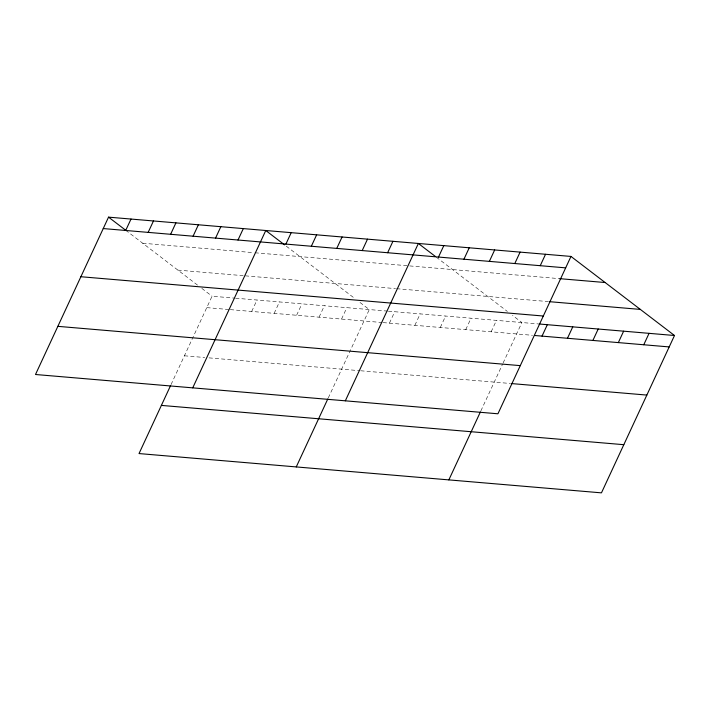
<?xml version="1.0" encoding="UTF-8"?>
<svg xmlns="http://www.w3.org/2000/svg" width="710" height="710" viewBox="0 0 710 710"><rect width="100%" height="100%" fill="white"/><g stroke="black" fill="none" stroke-linecap="round" stroke-linejoin="round"><path stroke-width="0.53" stroke-dasharray="3.55 2.66" d="M171.057 384.563L212.068 296.212L234.531 298.12M251.686 311.45L256.993 300.028M274.149 313.358L279.456 301.936M296.611 315.267L301.91 303.844M319.074 317.175L324.372 305.753M341.537 319.083L346.835 307.661M328.286 397.928L369.298 309.569L359.047 301.741M389.426 323.148L394.733 311.726M414.862 325.313L420.16 313.891M440.298 327.47L445.596 316.048M465.733 329.635L471.032 318.213M491.16 331.792L496.467 320.37M480.883 410.886L502.627 364.052M503.088 363.05L521.894 322.535L512.505 315.355M142.71 243.237L253.94 252.689M255.014 252.778L559.569 278.657M177.908 270.12L243.148 275.666M245.287 275.844L395.541 288.606M396.597 288.704L548.138 301.572M235.605 298.209L387.314 311.095M388.37 311.184L537.798 323.884M206.77 307.634L229.232 309.542M230.297 309.631L382.007 322.517M383.072 322.606L532.491 335.306M184.414 355.79L204.737 357.512M209.015 357.875L359.659 370.682M360.715 370.771L510.135 383.462M436.304 257.171L507.375 311.442M286.263 246.157L354.778 298.475M125.626 230.191L198.401 285.775M201.817 288.384L212.068 296.212"/><path stroke-width="1.06" d="M570.973 256.434L108.541 217.145L35.5 374.498L497.932 413.788L570.973 256.434L674.5 335.502L601.459 492.855L139.027 453.566L170.595 385.557M125.697 230.475L131.004 219.053M148.159 232.383L153.466 220.961M170.622 234.291L175.92 222.869M193.084 236.199L198.383 224.777M215.547 238.116L220.845 226.694M238.001 240.024L243.308 228.602M192.729 387.855L265.771 230.51L284.559 244.852M285.899 244.089L291.198 232.667M311.335 246.255L316.633 234.833M336.762 248.411L342.069 236.989M362.198 250.568L367.505 239.146M387.633 252.733L392.932 241.311M296.256 466.923L327.825 398.913M345.326 400.822L418.367 243.468L435.452 256.514M438.496 257.055L443.803 245.633M463.932 259.212L469.239 247.79M489.367 261.378L494.666 249.955M514.803 263.534L520.102 252.112M540.239 265.7L545.537 254.278M448.853 479.889L480.422 411.88M542.032 336.114L547.33 324.692M567.467 338.279L572.766 326.857M592.894 340.436L598.202 329.014M618.33 342.602L623.628 331.18M643.766 344.758L649.064 333.336M103.243 228.567L565.666 267.856M559.569 278.657L605.133 282.527M549.194 301.661L640.331 309.409M80.887 276.731L543.319 316.021M538.854 323.973L674.5 335.502M534.612 335.484L669.202 346.924M57.856 326.343L520.279 365.632M511.2 383.551L646.846 395.079M161.383 405.401L623.815 444.691M108.541 217.145L125.626 230.191"/></g></svg>
